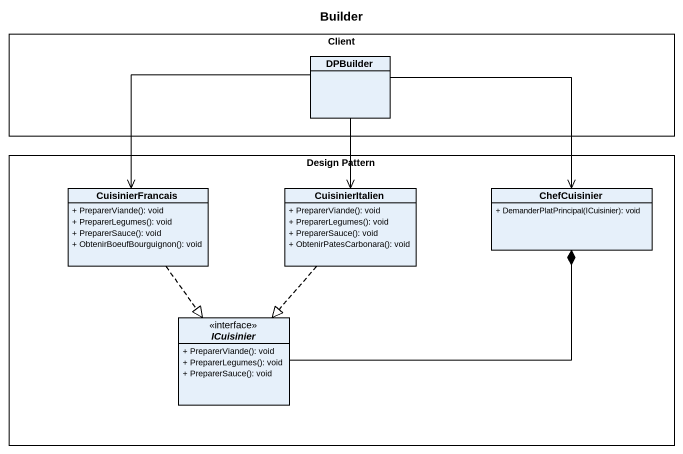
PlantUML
@startuml
title Builder
hide circle
hide empty members
skinparam classAttributeIconSize 0
rectangle Client {
  class DPBuilder
}
rectangle "Design Pattern" as Design_Pattern {
  class CuisinierFrancais {
    + PreparerViande(): void
    + PreparerLegumes(): void
    + PreparerSauce(): void
    + ObtenirBoeufBourguignon(): void
  }
  class CuisinierItalien {
    + PreparerViande(): void
    + PreparerLegumes(): void
    + PreparerSauce(): void
    + ObtenirPatesCarbonara(): void
  }
  class ChefCuisinier {
    + DemanderPlatPrincipal(ICuisinier): void
  }
  interface ICuisinier {
    + PreparerViande(): void
    + PreparerLegumes(): void
    + PreparerSauce(): void
  }
}
DPBuilder --> CuisinierFrancais
DPBuilder --> CuisinierItalien
DPBuilder -right-> ChefCuisinier
CuisinierFrancais ..|> ICuisinier
CuisinierItalien ..|> ICuisinier
ICuisinier -right-* ChefCuisinier
@enduml
